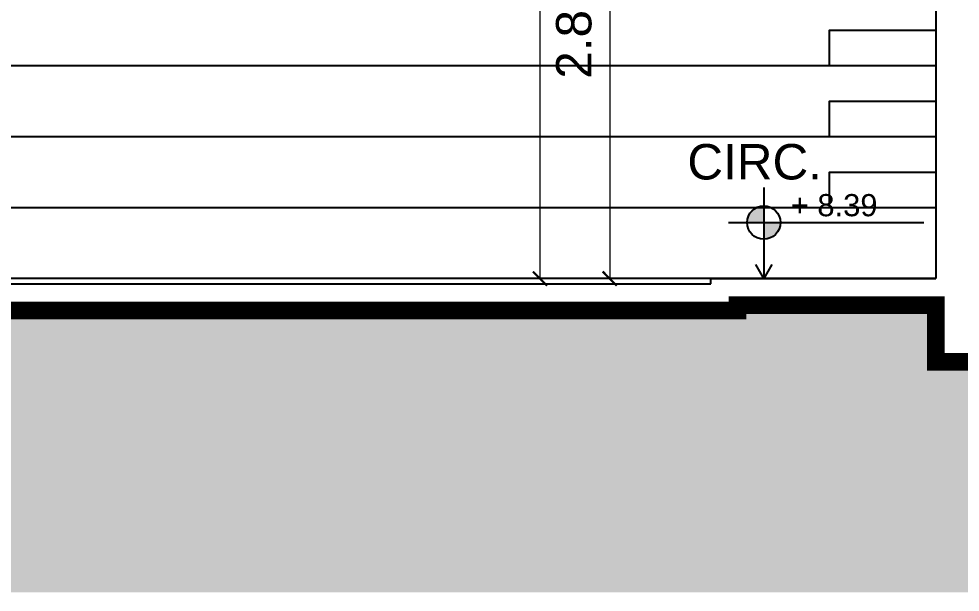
# Model space of a CAD drawing. Header units: metres. Extents: x 2494 to 3558, y 282 to 553.
# Drawn here: x 2908.36 to 2913.68, y 329.39 to 332.63 of the extents above; entities that cross this region are included whole.
import ezdxf

# ---------------------------------------------------------------- set-up
doc = ezdxf.new("R2010")
doc.units = ezdxf.units.M
doc.header["$LTSCALE"] = 7
doc.header["$MEASUREMENT"] = 0
doc.header["$PDMODE"] = 2
doc.layers.add('2prancha', color=4, linetype='Continuous', lineweight=18)
doc.layers.add('texto', color=3, linetype='Continuous', lineweight=25)
for name, color, linetype in [('COTA 1 100', 2, 'Continuous'), ('COTA DE NÍVEL', 7, 'Continuous'), ('PENA 0.15', 7, 'Continuous'), ('PENA 01', 1, 'Continuous'), ('PENA 02', 2, 'Continuous'), ('PENA 06', 6, 'Continuous')]:
    doc.layers.add(name, color=color, linetype=linetype)
doc.styles.add('GRAF', font='GRAF.SHX')
doc.styles.add('Luana', font='arial.ttf')
doc.dimstyles.new('arial100', dxfattribs={"dimtxt": 0.2, "dimasz": 0.08, "dimexe": 0.05, "dimexo": 0.2, "dimgap": 0.1, "dimtad": 1, "dimzin": 4, "dimdsep": 46, "dimtxsty": 'Luana', "dimblk": 'ARCHTICK', "dimcen": 0, "dimclrd": 7, "dimclre": 7, "dimclrt": 256, "dimadec": 0, "dimazin": 0, "dimtfac": 1, "dimtix": 1, "dimtmove": 0, "dimatfit": 3, "dimldrblk": 'CLOSEDBLANK', "dimfxl": 0, "dimlwd": 5, "dimlwe": 5, "dimarcsym": 0})

# ---------------------------------------------------------------- blocks, each defined once
blk = doc.blocks.new('NIV02')
h = blk.add_hatch(color=256)
h.paths.add_polyline_path([(-43.088, -49.029, 0.414214), (-44.592, -50.534), (-43.088, -50.534)])
h.paths.add_polyline_path([(-43.088, -52.038, 0.414214), (-41.584, -50.534), (-43.088, -50.534)])
for p, q in [((-43.088, -47.382), (-43.088, -55.579)), ((-46.274, -50.534), (-28.68, -50.534))]:
    blk.add_line(p, q)
blk.add_lwpolyline([(-42.36, -54.318), (-43.088, -55.579), (-43.816, -54.318)])
blk.add_circle((-43.088, -50.534), 1.504)
at = {"style": 'GRAF'}
blk.add_attdef('ELEV', (-40.663, -49.963), '', height=1.261, dxfattribs=at)
blk = doc.blocks.new('_ArchTick')
at = {"color": 0, "linetype": 'ByBlock', "const_width": 0.15}
blk.add_lwpolyline([(-0.5, -0.5), (0.5, 0.5)], dxfattribs=at)
blk = doc.blocks.new('*D305')
at = {"layer": 'COTA 1 100', "color": 7, "lineweight": 5}
for p, q in [((2911.5027, 340.8625), (2911.2527, 340.8625)), ((2911.3027, 340.8625), (2911.3027, 331.1625)), ((2911.5027, 331.1625), (2911.2527, 331.1625))]:
    blk.add_line(p, q, dxfattribs=at)
at = {"layer": 'Defpoints', "color": 0}
for p in [(2913.5132, 340.8625), (2911.3027, 331.1625), (2913.5132, 331.1625)]:
    blk.add_point(p, dxfattribs=at)
at = {"layer": 'COTA 1 100', "color": 7, "lineweight": 5, "xscale": 0.08, "yscale": 0.08, "zscale": 0.08}
for p, rotation in [((2911.3027, 340.8625), 90), ((2911.3027, 331.1625), 270)]:
    blk.add_blockref('_ArchTick', p, dxfattribs=dict(at, rotation=rotation))
at = {"layer": 'COTA 1 100', "insert": (2911.1006, 336.0125), "char_height": 0.2, "attachment_point": 5, "rotation": 90, "style": 'Luana'}
blk.add_mtext('9.70', dxfattribs=at)
blk = doc.blocks.new('_ClosedBlank')
at = {"layer": '2prancha', "color": 0, "lineweight": -2}
for p, q in [((-1, 0.167), (0, 0)), ((-1, 0.167), (-1, -0.167)), ((0, 0), (-1, -0.167))]:
    blk.add_line(p, q, dxfattribs=at)
blk = doc.blocks.new('*D314')
at = {"layer": 'COTA 1 100', "color": 7, "lineweight": 5}
for p, q in [((2911.8468, 333.9625), (2911.6468, 333.9625)), ((2911.6968, 333.9625), (2911.6968, 331.1625)), ((2911.8468, 331.1625), (2911.6468, 331.1625))]:
    blk.add_line(p, q, dxfattribs=at)
at = {"layer": 'Defpoints', "color": 0}
for p in [(2912.8549, 333.9625), (2911.6968, 331.1625), (2913.5382, 331.1625)]:
    blk.add_point(p, dxfattribs=at)
at = {"layer": 'COTA 1 100', "color": 7, "lineweight": 5, "xscale": 0.08, "yscale": 0.08, "zscale": 0.08}
for p, rotation in [((2911.6968, 333.9625), 90), ((2911.6968, 331.1625), 270)]:
    blk.add_blockref('_ArchTick', p, dxfattribs=dict(at, rotation=rotation))
at = {"layer": 'COTA 1 100', "insert": (2911.4946, 332.5625), "char_height": 0.2, "attachment_point": 5, "rotation": 90, "style": 'Luana'}
blk.add_mtext('2.80', dxfattribs=at)

msp = doc.modelspace()

# ---------------------------------------------------------------- hatches: boundary and pattern name
at = {"layer": 'PENA 01', "ltscale": 1.5}
h = msp.add_hatch(dxfattribs=at)
h.set_pattern_fill('EARTH', color=256, scale=0.75, angle=45, style=0, double=1)
h.set_pattern_definition([(45, (2958.04863, 464.2222), (3e-17, 0.26516504), [0.1875, -0.1875]), (45, (2957.99892, 464.27191), (3e-17, 0.26516504), [0.1875, -0.1875]), (45, (2957.9492, 464.32163), (3e-17, 0.26516504), [0.1875, -0.1875]), (135, (2957.9492, 464.35478), (-0.26516504, 6e-17), [0.1875, -0.1875]), (135, (2957.99892, 464.4045), (-0.26516504, 6e-17), [0.1875, -0.1875]), (135, (2958.04863, 464.45421), (-0.26516504, 6e-17), [0.1875, -0.1875])])
h.paths.add_polyline_path([(2955.8998, 330.7925), (2948.2088, 330.7925), (2948.2088, 330.8925), (2915.7255, 330.8925), (2915.7255, 330.6925), (2913.5382, 330.6925), (2913.5382, 331.0125), (2912.4182, 331.0125), (2912.4182, 330.9825), (2868.9782, 330.9825), (2858.2137, 331.0125), (2858.2137, 331.0825), (2856.2154, 331.0825), (2856.2154, 329.3925), (2955.8998, 329.3925)])

# ---------------------------------------------------------------- linework, layer by layer
at = {"layer": 'PENA 0.15'}
msp.add_line((2896.1679, 332.3651), (2913.5382, 332.3651), dxfattribs=at)
msp.add_lwpolyline([(2912.9382, 332.3651), (2912.9382, 332.5651), (2913.5382, 332.5651), (2913.5382, 332.3651)], dxfattribs=at)
at = {"layer": 'PENA 02'}
for p, q in [((2894.8033, 331.9642), (2913.5382, 331.9642)), ((2896.1682, 331.5642), (2913.5382, 331.5642)), ((2913.5382, 331.1625), (2869.1282, 331.1625))]:
    msp.add_line(p, q, dxfattribs=at)
for points in [[(2912.9382, 331.9642), (2912.9382, 332.1642), (2913.5382, 332.1642), (2913.5382, 331.9642)], [(2912.9382, 331.5642), (2912.9382, 331.7642), (2913.5382, 331.7642), (2913.5382, 331.5642)]]:
    msp.add_lwpolyline(points, dxfattribs=at)
at = {"layer": 'PENA 02', "ltscale": 1.5, "const_width": 0.1}
msp.add_lwpolyline([(2856.2154, 331.0825), (2858.2137, 331.0825), (2858.2137, 331.0125), (2868.9782, 331.0125), (2868.9782, 330.9825), (2912.4182, 330.9825), (2912.4182, 331.0125), (2913.5382, 331.0125), (2913.5382, 330.6925), (2915.7255, 330.6925), (2915.7255, 330.8925), (2948.2088, 330.8925), (2948.2088, 330.7925), (2955.8998, 330.7925)], dxfattribs=at)
at = {"layer": 'PENA 06'}
for p, q in [((2913.5382, 333.5625), (2913.5382, 331.1625)), ((2869.1282, 331.1325), (2912.2682, 331.1325))]:
    msp.add_line(p, q, dxfattribs=at)
msp.add_lwpolyline([(2912.2682, 331.1325), (2912.2682, 331.1625), (2913.5382, 331.1625)], dxfattribs=at)

# ---------------------------------------------------------------- block references
at = {"layer": 'COTA DE NÍVEL', "ltscale": 0.05}
ref = msp.add_blockref('NIV02', (2915.267, 334.6455), dxfattribs=dict(at, xscale=0.06266711229946524, yscale=0.06266711229946524, zscale=0.06266711229946524))
ref.add_attrib('ELEV', '+ 8.39', (2912.7188, 331.5145), dxfattribs={"layer": '0', "height": 0.125, "style": 'Luana'})

# ---------------------------------------------------------------- texts
at = {"layer": 'texto', "color": 2, "ltscale": 0.05, "insert": (2912.5151, 331.8207), "char_height": 0.2, "width": 5.004317, "attachment_point": 5, "style": 'Luana'}
msp.add_mtext('CIRC.', dxfattribs=at)

# ---------------------------------------------------------------- dimensions: what is measured, and where the dimension line sits
at = {"layer": 'COTA 1 100'}
for base, p1, p2, override, picture, middle in [((2911.3027, 331.1625), (2913.5132, 340.8625), (2913.5132, 331.1625), {"dimfxl": 0.2}, '*D305', (2911.1006, 336.0125)), ((2911.6968, 331.1625), (2912.8549, 333.9625), (2913.5382, 331.1625), {"dimtmove": 1}, '*D314', (2911.4946, 332.5625))]:
    dim = msp.add_linear_dim(base=base, p1=p1, p2=p2, angle=90, dimstyle='arial100', override=override, dxfattribs=at)
    dim.commit()
    dim.dimension.update_dxf_attribs({"geometry": picture, "text_midpoint": middle})

doc.saveas('drawing.dxf')
